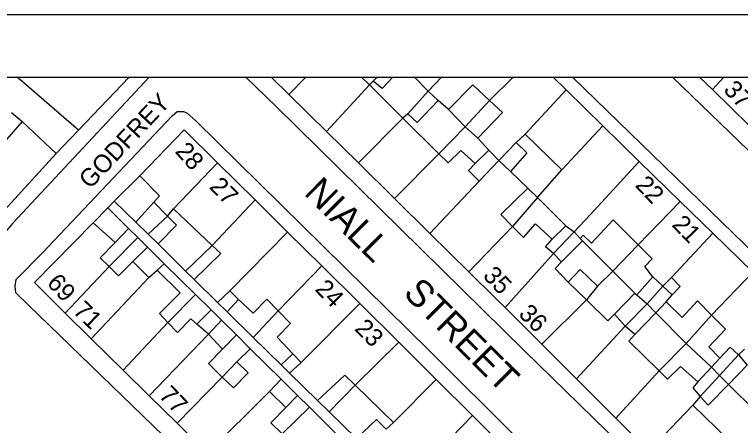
# Model space of a CAD drawing. Extents: x 313394 to 313988, y 234637 to 235057.
# Drawn here: x 313865.6 to 313946.8, y 235011.3 to 235057.3 of the extents above; entities that cross this region are included whole.
import ezdxf

# ---------------------------------------------------------------- set-up
doc = ezdxf.new("R2010")
doc.units = 0
for name, color, linetype in [('OSi_BASEMAP', 7, 'Continuous'), ('SMO_PAPER_MARGINS', 7, 'Continuous'), ('SMO_TITLE', 7, 'Continuous')]:
    doc.layers.add(name, color=color, linetype=linetype)

msp = doc.modelspace()

# ---------------------------------------------------------------- linework, layer by layer
at = {"layer": 'OSi_BASEMAP'}
for points in [[(313880.66, 235050.259), (313865.447, 235033.896), (313864.302, 235032.601), (313861.878, 235031.732), (313860.979, 235032.036), (313849.204, 235041.867), (313840.373, 235049.373), (313837.668, 235048.54), (313836.585, 235049.783), (313836.369, 235050.259)], [(313872.793, 235044.302), (313865.91, 235050.259)], [(313872.793, 235044.302), (313878.427, 235050.259)], [(313872.793, 235044.302), (313878.427, 235050.259)], [(313942.708, 235000), (313922.599, 235019.663), (313894.922, 235046.924), (313891.493, 235050.259)], [(313894.326, 235050.259), (313896.301, 235048.311)], [(313894.326, 235050.259), (313896.301, 235048.311)], [(313898.205, 235050.259), (313896.301, 235048.311)], [(313898.205, 235050.259), (313896.301, 235048.311)], [(313904.424, 235050.259), (313905.291, 235049.397)], [(313905.734, 235049.796), (313905.291, 235049.397)], [(313905.734, 235049.796), (313906.167, 235050.259)], [(313907.9, 235050.259), (313906.73, 235048.971), (313905.734, 235049.796)], [(313911.869, 235048.688), (313910.349, 235050.259)], [(313911.869, 235048.688), (313913.377, 235050.259)], [(313911.869, 235048.688), (313913.377, 235050.259)], [(313921.358, 235050.259), (313918.74, 235047.629)], [(313921.358, 235050.259), (313918.74, 235047.629)], [(313927.301, 235048.816), (313925.826, 235050.259)], [(313927.301, 235048.816), (313925.826, 235050.259)], [(313927.989, 235050.259), (313951.112, 235027.776), (313951.927, 235026.988)], [(313951.927, 235037.921), (313939.185, 235050.259)], [(313942.207, 235050.259), (313943.642, 235048.865)], [(313942.207, 235050.259), (313943.642, 235048.865)], [(313943.642, 235048.865), (313944.928, 235050.259)], [(313943.642, 235048.865), (313944.928, 235050.259)], [(313905.291, 235049.397), (313900.509, 235044.16)], [(313905.291, 235049.397), (313900.509, 235044.16)], [(313905.291, 235049.397), (313909.05, 235045.657)], [(313918.74, 235047.629), (313916.851, 235049.386), (313914.159, 235046.618)], [(313896.301, 235048.311), (313900.509, 235044.16)], [(313896.301, 235048.311), (313900.509, 235044.16)], [(313909.578, 235046.158), (313911.869, 235048.688)], [(313911.869, 235048.688), (313913.004, 235047.623)], [(313911.869, 235048.688), (313913.004, 235047.623)], [(313922.706, 235043.881), (313927.301, 235048.816)], [(313922.706, 235043.881), (313927.301, 235048.816)], [(313931.405, 235044.8), (313927.301, 235048.816)], [(313931.405, 235044.8), (313927.301, 235048.816)], [(313943.642, 235048.865), (313947.771, 235044.852)], [(313943.642, 235048.865), (313947.771, 235044.852)], [(313913.004, 235047.623), (313910.633, 235045.174), (313909.578, 235046.158)], [(313914.159, 235046.618), (313913.004, 235047.623)], [(313916.011, 235044.69), (313918.74, 235047.629)], [(313917.405, 235043.404), (313920.177, 235046.292), (313918.74, 235047.629)], [(313914.159, 235046.618), (313916.011, 235044.69)], [(313865.269, 235046.299), (313866.482, 235045.271)], [(313892.704, 235000), (313867.186, 235024.709), (313865.773, 235026.115), (313865.696, 235026.835), (313865.819, 235027.614), (313868.712, 235030.541), (313883.239, 235045.936), (313883.821, 235046.413), (313884.501, 235046.41), (313884.9, 235046.268), (313885.896, 235045.364), (313912, 235019.61), (313931.711, 235000)], [(313909.578, 235046.158), (313909.05, 235045.657)], [(313866.482, 235045.271), (313864.724, 235043.262)], [(313866.482, 235045.271), (313870.281, 235041.713)], [(313904.073, 235040.644), (313909.05, 235045.657)], [(313904.073, 235040.644), (313909.05, 235045.657)], [(313909.05, 235045.657), (313913.07, 235041.657)], [(313872.793, 235044.302), (313870.281, 235041.713)], [(313872.793, 235044.302), (313870.281, 235041.713)], [(313888.31, 235040.667), (313884.592, 235044.35), (313879.65, 235039.212)], [(313888.31, 235040.667), (313884.592, 235044.35), (313879.65, 235039.212)], [(313900.509, 235044.16), (313904.073, 235040.644)], [(313900.509, 235044.16), (313904.073, 235040.644)], [(313916.011, 235044.69), (313913.07, 235041.657)], [(313916.011, 235044.69), (313917.405, 235043.404)], [(313931.405, 235044.8), (313926.808, 235039.883)], [(313931.405, 235044.8), (313926.808, 235039.883)], [(313935.468, 235040.823), (313931.405, 235044.8)], [(313935.468, 235040.823), (313931.405, 235044.8)], [(313918.659, 235042.079), (313917.405, 235043.404)], [(313922.706, 235043.881), (313921.722, 235042.945)], [(313926.808, 235039.883), (313922.706, 235043.881)], [(313919.771, 235040.915), (313921.722, 235042.945)], [(313919.771, 235040.915), (313921.722, 235042.945)], [(313921.722, 235042.945), (313922.917, 235041.76), (313921.088, 235039.688)], [(313870.281, 235041.713), (313864.092, 235034.921), (313863.088, 235034.106), (313862.228, 235033.91), (313861.409, 235034.113)], [(313870.281, 235041.713), (313864.092, 235034.921), (313863.088, 235034.106), (313862.228, 235033.91), (313861.409, 235034.113)], [(313913.07, 235041.657), (313914.093, 235040.639), (313915.539, 235042.053), (313917.112, 235040.586)], [(313917.112, 235040.586), (313918.659, 235042.079)], [(313918.659, 235042.079), (313919.771, 235040.915)], [(313918.659, 235042.079), (313919.771, 235040.915)], [(313913.07, 235041.657), (313908.11, 235036.661)], [(313913.07, 235041.657), (313908.11, 235036.661)], [(313917.583, 235038.604), (313919.771, 235040.915)], [(313917.583, 235038.604), (313919.771, 235040.915)], [(313919.771, 235040.915), (313921.088, 235039.688)], [(313919.771, 235040.915), (313921.088, 235039.688)], [(313883.413, 235035.516), (313888.31, 235040.667)], [(313883.413, 235035.516), (313888.31, 235040.667)], [(313892.52, 235036.498), (313888.31, 235040.667)], [(313892.52, 235036.498), (313888.31, 235040.667)], [(313904.073, 235040.644), (313908.11, 235036.661)], [(313904.073, 235040.644), (313908.11, 235036.661)], [(313917.583, 235038.604), (313916.369, 235039.789), (313917.112, 235040.586)], [(313928.177, 235032.918), (313929.962, 235034.853), (313935.468, 235040.823)], [(313928.177, 235032.918), (313929.962, 235034.853), (313935.468, 235040.823)], [(313940.048, 235036.341), (313935.468, 235040.823)], [(313940.048, 235036.341), (313935.468, 235040.823)], [(313921.088, 235039.688), (313922.999, 235037.82)], [(313924.075, 235036.775), (313926.808, 235039.883)], [(313876.757, 235036.385), (313879.65, 235039.212)], [(313876.757, 235036.385), (313879.65, 235039.212)], [(313879.65, 235039.212), (313881.839, 235036.963), (313881.184, 235036.237)], [(313912.066, 235032.759), (313917.583, 235038.604)], [(313912.066, 235032.759), (313917.583, 235038.604)], [(313922.999, 235037.82), (313920.007, 235034.874), (313921.301, 235033.548)], [(313922.999, 235037.82), (313924.075, 235036.775)], [(313876.054, 235035.628), (313876.757, 235036.385)], [(313876.054, 235035.628), (313876.757, 235036.385)], [(313876.757, 235036.385), (313879.176, 235034.002)], [(313881.184, 235036.237), (313879.176, 235034.002)], [(313882.729, 235034.699), (313881.184, 235036.237)], [(313887.707, 235031.414), (313892.52, 235036.498)], [(313887.707, 235031.414), (313892.52, 235036.498)], [(313896.147, 235032.906), (313892.52, 235036.498)], [(313896.147, 235032.906), (313892.52, 235036.498)], [(313908.11, 235036.661), (313912.066, 235032.759)], [(313908.11, 235036.661), (313912.066, 235032.759)], [(313924.075, 235036.775), (313921.301, 235033.548)], [(313927.26, 235033.622), (313924.075, 235036.775)], [(313940.048, 235036.341), (313935.333, 235031.488)], [(313940.048, 235036.341), (313935.333, 235031.488)], [(313943.686, 235032.781), (313940.048, 235036.341)], [(313943.686, 235032.781), (313940.048, 235036.341)], [(313874.401, 235033.942), (313876.054, 235035.628)], [(313874.401, 235033.942), (313876.054, 235035.628)], [(313876.054, 235035.628), (313878.375, 235033.316)], [(313882.729, 235034.699), (313883.413, 235035.516)], [(313883.413, 235035.516), (313887.707, 235031.414)], [(313880.567, 235032.661), (313882.729, 235034.699)], [(313880.567, 235032.661), (313882.729, 235034.699)], [(313881.671, 235031.579), (313883.745, 235033.674), (313882.729, 235034.699)], [(313867.838, 235027.246), (313874.401, 235033.942)], [(313867.838, 235027.246), (313874.401, 235033.942)], [(313876.879, 235031.743), (313874.401, 235033.942)], [(313879.176, 235034.002), (313880.567, 235032.661)], [(313921.301, 235033.548), (313922.535, 235032.283), (313923.862, 235033.837), (313925.714, 235032.129)], [(313925.714, 235032.129), (313927.26, 235033.622)], [(313927.26, 235033.622), (313928.177, 235032.918)], [(313927.26, 235033.622), (313928.177, 235032.918)], [(313935.333, 235031.488), (313932.543, 235034.278), (313930.131, 235031.649), (313929.204, 235032.552), (313928.854, 235032.195)], [(313878.375, 235033.316), (313876.879, 235031.743)], [(313878.375, 235033.316), (313879.403, 235032.311)], [(313889.692, 235026.349), (313896.147, 235032.906)], [(313889.692, 235026.349), (313896.147, 235032.906)], [(313899.975, 235029.114), (313896.147, 235032.906)], [(313899.975, 235029.114), (313896.147, 235032.906)], [(313912.066, 235032.759), (313916.426, 235028.457)], [(313912.066, 235032.759), (313916.426, 235028.457)], [(313921.301, 235033.548), (313916.426, 235028.457)], [(313921.301, 235033.548), (313916.426, 235028.457)], [(313925.887, 235030.508), (313928.177, 235032.918)], [(313925.887, 235030.508), (313928.177, 235032.918)], [(313928.177, 235032.918), (313928.854, 235032.195)], [(313928.177, 235032.918), (313928.854, 235032.195)], [(313939.074, 235027.83), (313943.686, 235032.781)], [(313939.074, 235027.83), (313943.686, 235032.781)], [(313948.153, 235028.409), (313943.686, 235032.781)], [(313948.153, 235028.409), (313943.686, 235032.781)], [(313879.403, 235032.311), (313876.188, 235029.054)], [(313879.403, 235032.311), (313880.474, 235031.229)], [(313880.567, 235032.661), (313881.671, 235031.579)], [(313925.887, 235030.508), (313924.99, 235031.272), (313925.714, 235032.129)], [(313929.11, 235031.941), (313926.793, 235029.574)], [(313928.854, 235032.195), (313929.11, 235031.941)], [(313929.11, 235031.941), (313932.517, 235028.519)], [(313876.879, 235031.743), (313875.209, 235030.013), (313876.188, 235029.054)], [(313878.857, 235029.607), (313880.474, 235031.229)], [(313880.474, 235031.229), (313882.347, 235029.361)], [(313881.671, 235031.579), (313884.755, 235028.531)], [(313884.755, 235028.531), (313887.707, 235031.414)], [(313887.707, 235031.414), (313888.67, 235030.493), (313885.723, 235027.602)], [(313932.517, 235028.519), (313935.333, 235031.488)], [(313936.974, 235027.879), (313936.079, 235029.063), (313936.903, 235029.919), (313935.333, 235031.488)], [(313920.465, 235024.472), (313925.887, 235030.508)], [(313920.465, 235024.472), (313925.887, 235030.508)], [(313926.793, 235029.574), (313925.887, 235030.508)], [(313876.188, 235029.054), (313877.26, 235028.004), (313878.857, 235029.607)], [(313880.639, 235027.829), (313878.857, 235029.607)], [(313926.793, 235029.574), (313926.079, 235028.847), (313927.512, 235027.301)], [(313871.283, 235023.848), (313876.188, 235029.054)], [(313871.283, 235023.848), (313876.188, 235029.054)], [(313882.347, 235029.361), (313881.58, 235028.654)], [(313882.347, 235029.361), (313885.85, 235025.926)], [(313895.101, 235024.086), (313899.975, 235029.114)], [(313895.101, 235024.086), (313899.975, 235029.114)], [(313904.235, 235024.895), (313899.975, 235029.114)], [(313904.235, 235024.895), (313899.975, 235029.114)], [(313927.512, 235027.301), (313928.879, 235028.715), (313930.79, 235026.866)], [(313880.639, 235027.829), (313881.58, 235028.654)], [(313880.639, 235027.829), (313881.58, 235028.654)], [(313881.58, 235028.654), (313884.131, 235026.093), (313881.821, 235023.783), (313882.76, 235022.798)], [(313884.755, 235028.531), (313885.723, 235027.602)], [(313916.426, 235028.457), (313919.54, 235025.351), (313920.465, 235024.472)], [(313916.426, 235028.457), (313919.54, 235025.351), (313920.465, 235024.472)], [(313932.517, 235028.519), (313930.79, 235026.866)], [(313932.517, 235028.519), (313934.986, 235026.088)], [(313935.185, 235025.887), (313936.974, 235027.879)], [(313938.109, 235026.853), (313936.974, 235027.879)], [(313948.153, 235028.409), (313943.559, 235023.595)], [(313948.153, 235028.409), (313943.559, 235023.595)], [(313871.283, 235023.848), (313867.838, 235027.246)], [(313871.283, 235023.848), (313867.838, 235027.246)], [(313874.202, 235020.969), (313880.639, 235027.829)], [(313874.202, 235020.969), (313880.639, 235027.829)], [(313885.723, 235027.602), (313888.308, 235025.042)], [(313929.583, 235025.332), (313927.512, 235027.301)], [(313939.074, 235027.83), (313938.109, 235026.853)], [(313939.145, 235025.89), (313940.029, 235026.805), (313939.074, 235027.83)], [(313888.308, 235025.042), (313889.692, 235026.349)], [(313888.308, 235025.042), (313889.692, 235026.349)], [(313890.647, 235025.365), (313889.692, 235026.349)], [(313930.79, 235026.866), (313929.583, 235025.332)], [(313936.361, 235024.882), (313938.109, 235026.853)], [(313938.109, 235026.853), (313939.145, 235025.89)], [(313885.85, 235025.926), (313882.76, 235022.798)], [(313885.85, 235025.926), (313887.602, 235024.198)], [(313932.688, 235023.734), (313934.986, 235026.088)], [(313934.986, 235026.088), (313935.185, 235025.887)], [(313935.185, 235025.887), (313936.361, 235024.882)], [(313935.185, 235025.887), (313936.361, 235024.882)], [(313938.482, 235025.093), (313939.145, 235025.89)], [(313888.308, 235025.042), (313889.381, 235023.991)], [(313889.381, 235023.991), (313890.647, 235025.365)], [(313890.647, 235025.365), (313892.3, 235023.837), (313893.827, 235025.39), (313895.101, 235024.086)], [(313904.235, 235024.895), (313897.666, 235018.307)], [(313904.235, 235024.895), (313897.666, 235018.307)], [(313908.575, 235020.597), (313904.235, 235024.895)], [(313908.575, 235020.597), (313904.235, 235024.895)], [(313929.583, 235025.332), (313924.563, 235020.375)], [(313929.583, 235025.332), (313924.563, 235020.375)], [(313929.583, 235025.332), (313931.953, 235022.982), (313932.688, 235023.734)], [(313933.89, 235022.392), (313936.361, 235024.882)], [(313936.361, 235024.882), (313937.313, 235023.867)], [(313936.361, 235024.882), (313937.313, 235023.867)], [(313938.482, 235025.093), (313937.313, 235023.867)], [(313943.559, 235023.595), (313941.962, 235025.197), (313940.254, 235023.345), (313938.482, 235025.093)], [(313874.202, 235020.969), (313871.283, 235023.848)], [(313874.202, 235020.969), (313871.283, 235023.848)], [(313886.015, 235022.605), (313887.602, 235024.198)], [(313887.602, 235024.198), (313888.777, 235023.03)], [(313889.381, 235023.991), (313892.315, 235021.11)], [(313892.315, 235021.11), (313895.101, 235024.086)], [(313895.101, 235024.086), (313896.495, 235022.659), (313894.988, 235021.146), (313896.72, 235019.278)], [(313920.465, 235024.472), (313924.563, 235020.375)], [(313920.465, 235024.472), (313924.563, 235020.375)], [(313937.313, 235023.867), (313934.988, 235021.429)], [(313937.313, 235023.867), (313940.721, 235020.423)], [(313882.76, 235022.798), (313883.831, 235021.675), (313885.318, 235023.188), (313886.015, 235022.605)], [(313887.31, 235021.48), (313888.777, 235023.03)], [(313887.31, 235021.48), (313888.777, 235023.03)], [(313888.777, 235023.03), (313890.425, 235021.4)], [(313933.89, 235022.392), (313932.688, 235023.734)], [(313940.721, 235020.423), (313943.559, 235023.595)], [(313944.493, 235018.806), (313943.259, 235020.052), (313945.127, 235022.022), (313943.559, 235023.595)], [(313877.757, 235017.463), (313882.76, 235022.798)], [(313877.757, 235017.463), (313882.76, 235022.798)], [(313887.31, 235021.48), (313886.015, 235022.605)], [(313928.437, 235016.471), (313933.89, 235022.392)], [(313928.437, 235016.471), (313933.89, 235022.392)], [(313934.988, 235021.429), (313933.89, 235022.392)], [(313880.687, 235014.573), (313887.31, 235021.48)], [(313880.687, 235014.573), (313887.31, 235021.48)], [(313887.31, 235021.48), (313888.874, 235019.803)], [(313890.425, 235021.4), (313888.874, 235019.803)], [(313890.425, 235021.4), (313891.967, 235019.846)], [(313934.988, 235021.429), (313934.303, 235020.711), (313937.686, 235017.377)], [(313877.757, 235017.463), (313874.202, 235020.969)], [(313877.757, 235017.463), (313874.202, 235020.969)], [(313892.315, 235021.11), (313895.444, 235018.033)], [(313908.575, 235020.597), (313903.694, 235015.779)], [(313908.575, 235020.597), (313903.694, 235015.779)], [(313912.781, 235016.403), (313908.575, 235020.597)], [(313912.781, 235016.403), (313908.575, 235020.597)], [(313888.874, 235019.803), (313887.296, 235018.2), (313888.856, 235016.681)], [(313890.476, 235018.366), (313891.967, 235019.846)], [(313891.967, 235019.846), (313895.429, 235016.447)], [(313924.563, 235020.375), (313928.437, 235016.471)], [(313924.563, 235020.375), (313928.437, 235016.471)], [(313940.721, 235020.423), (313937.686, 235017.377)], [(313940.721, 235020.423), (313943.541, 235017.778)], [(313946.555, 235019.157), (313945.635, 235020.03), (313944.493, 235018.806)], [(313947.237, 235019.794), (313946.555, 235019.157)], [(313896.72, 235019.278), (313895.444, 235018.033)], [(313897.666, 235018.307), (313896.72, 235019.278)], [(313944.445, 235016.847), (313946.555, 235019.157)], [(313944.445, 235016.847), (313946.555, 235019.157)], [(313946.555, 235019.157), (313947.549, 235017.993), (313945.429, 235015.834)], [(313890.476, 235018.366), (313888.856, 235016.681)], [(313888.856, 235016.681), (313890.103, 235015.468), (313891.731, 235017.141), (313890.476, 235018.366)], [(313897.666, 235018.307), (313896.381, 235017.119)], [(313897.666, 235018.307), (313896.381, 235017.119)], [(313943.541, 235017.778), (313944.493, 235018.806)], [(313880.687, 235014.573), (313877.757, 235017.463)], [(313880.687, 235014.573), (313877.757, 235017.463)], [(313895.444, 235018.033), (313896.381, 235017.119)], [(313937.686, 235017.377), (313932.857, 235012.083)], [(313937.686, 235017.377), (313932.857, 235012.083)], [(313937.686, 235017.377), (313938.623, 235016.453), (313940.089, 235017.866), (313942.022, 235016.138)], [(313942.022, 235016.138), (313943.541, 235017.778)], [(313943.541, 235017.778), (313944.445, 235016.847)], [(313943.541, 235017.778), (313944.445, 235016.847)], [(313883.79, 235011.514), (313888.856, 235016.681)], [(313883.79, 235011.514), (313888.856, 235016.681)], [(313896.381, 235017.119), (313899.511, 235014.054)], [(313899.511, 235014.054), (313902.548, 235016.893), (313903.694, 235015.779)], [(313942.274, 235014.497), (313944.445, 235016.847)], [(313942.274, 235014.497), (313944.445, 235016.847)], [(313944.445, 235016.847), (313945.429, 235015.834)], [(313944.445, 235016.847), (313945.429, 235015.834)], [(313894.121, 235015.07), (313895.429, 235016.447)], [(313894.121, 235015.07), (313895.429, 235016.447)], [(313895.429, 235016.447), (313897.259, 235014.604)], [(313900.796, 235012.776), (313903.694, 235015.779)], [(313903.694, 235015.779), (313907.985, 235011.609)], [(313912.781, 235016.403), (313907.985, 235011.609)], [(313912.781, 235016.403), (313907.985, 235011.609)], [(313916.807, 235012.387), (313912.781, 235016.403)], [(313916.807, 235012.387), (313912.781, 235016.403)], [(313928.437, 235016.471), (313932.857, 235012.083)], [(313928.437, 235016.471), (313932.857, 235012.083)], [(313942.022, 235016.138), (313941.459, 235015.48), (313942.274, 235014.497)], [(313945.429, 235015.834), (313943.17, 235013.533), (313942.274, 235014.497)], [(313945.429, 235015.834), (313948.466, 235012.849)], [(313887.191, 235008.16), (313894.121, 235015.07)], [(313887.191, 235008.16), (313894.121, 235015.07)], [(313894.121, 235015.07), (313895.938, 235013.282)], [(313883.79, 235011.514), (313880.687, 235014.573)], [(313883.79, 235011.514), (313880.687, 235014.573)], [(313897.259, 235014.604), (313895.938, 235013.282)], [(313897.259, 235014.604), (313898.589, 235013.294)], [(313942.274, 235014.497), (313941.47, 235013.52)], [(313895.938, 235013.282), (313894.286, 235011.57), (313895.535, 235010.318)], [(313898.589, 235013.294), (313895.535, 235010.318)], [(313898.589, 235013.294), (313901.552, 235010.352)], [(313899.511, 235014.054), (313900.796, 235012.776)], [(313936.546, 235008.394), (313941.47, 235013.52)], [(313936.546, 235008.394), (313941.47, 235013.52)], [(313941.47, 235013.52), (313945.439, 235009.668)], [(313900.796, 235012.776), (313903.85, 235009.788)], [(313907.176, 235010.841), (313906.086, 235011.917), (313903.85, 235009.788)], [(313916.807, 235012.387), (313912.026, 235007.41)], [(313916.807, 235012.387), (313912.026, 235007.41)], [(313920.363, 235008.84), (313916.807, 235012.387)], [(313920.363, 235008.84), (313916.807, 235012.387)], [(313932.857, 235012.083), (313936.546, 235008.394)], [(313932.857, 235012.083), (313936.546, 235008.394)], [(313887.191, 235008.16), (313883.79, 235011.514)], [(313887.191, 235008.16), (313883.79, 235011.514)], [(313907.985, 235011.609), (313907.176, 235010.841)]]:
    msp.add_lwpolyline(points, dxfattribs=at)
at = {"layer": 'SMO_PAPER_MARGINS'}
msp.add_lwpolyline([(313393.607, 235057.259), (313987.607, 235057.259), (313987.607, 234637.259), (313393.607, 234637.259)], close=True, dxfattribs=at)
at = {"layer": 'SMO_TITLE'}
msp.add_lwpolyline([(313400.607, 235050.259), (313980.607, 235050.259), (313980.607, 234644.259), (313400.607, 234644.259)], close=True, dxfattribs=at)

# ---------------------------------------------------------------- texts
at = {"layer": 'OSi_BASEMAP'}
for s, height, rotation, p in [('37', 2, 313.26633, (313944.786, 235048.742)), ('GODFREY ', 2, 46.66161, (313874.078, 235037.636)), ('GODFREY ', 2, 46.66161, (313874.078, 235037.636)), ('28', 2, 311.57963, (313883.485, 235041.888)), ('27', 2, 314.15122, (313887.31, 235037.895)), ('NIALL ', 3, 315.21947, (313897.875, 235037.18)), ('NIALL ', 3, 315.21947, (313897.875, 235037.18)), ('22', 2, 313.47295, (313934.918, 235038.076)), ('21', 2, 314.06118, (313939.023, 235033.642)), ('35', 2, 313.30878, (313917.893, 235027.933)), ('69', 2, 312.93728, (313869.137, 235027.12)), ('24', 2, 314.74597, (313899.108, 235026.424)), ('STREET', 3, 315.01551, (313908.967, 235025.944)), ('STREET', 3, 315.01551, (313908.967, 235025.944)), ('71', 2, 316.15692, (313872.063, 235023.947)), ('36', 2, 315.37558, (313921.872, 235023.626)), ('23', 2, 315.10185, (313903.535, 235021.996)), ('77', 2, 313.8366, (313881.66, 235014.525))]:
    msp.add_text(s, height=height, rotation=rotation, dxfattribs=at).set_placement(p)

doc.saveas('drawing.dxf')
